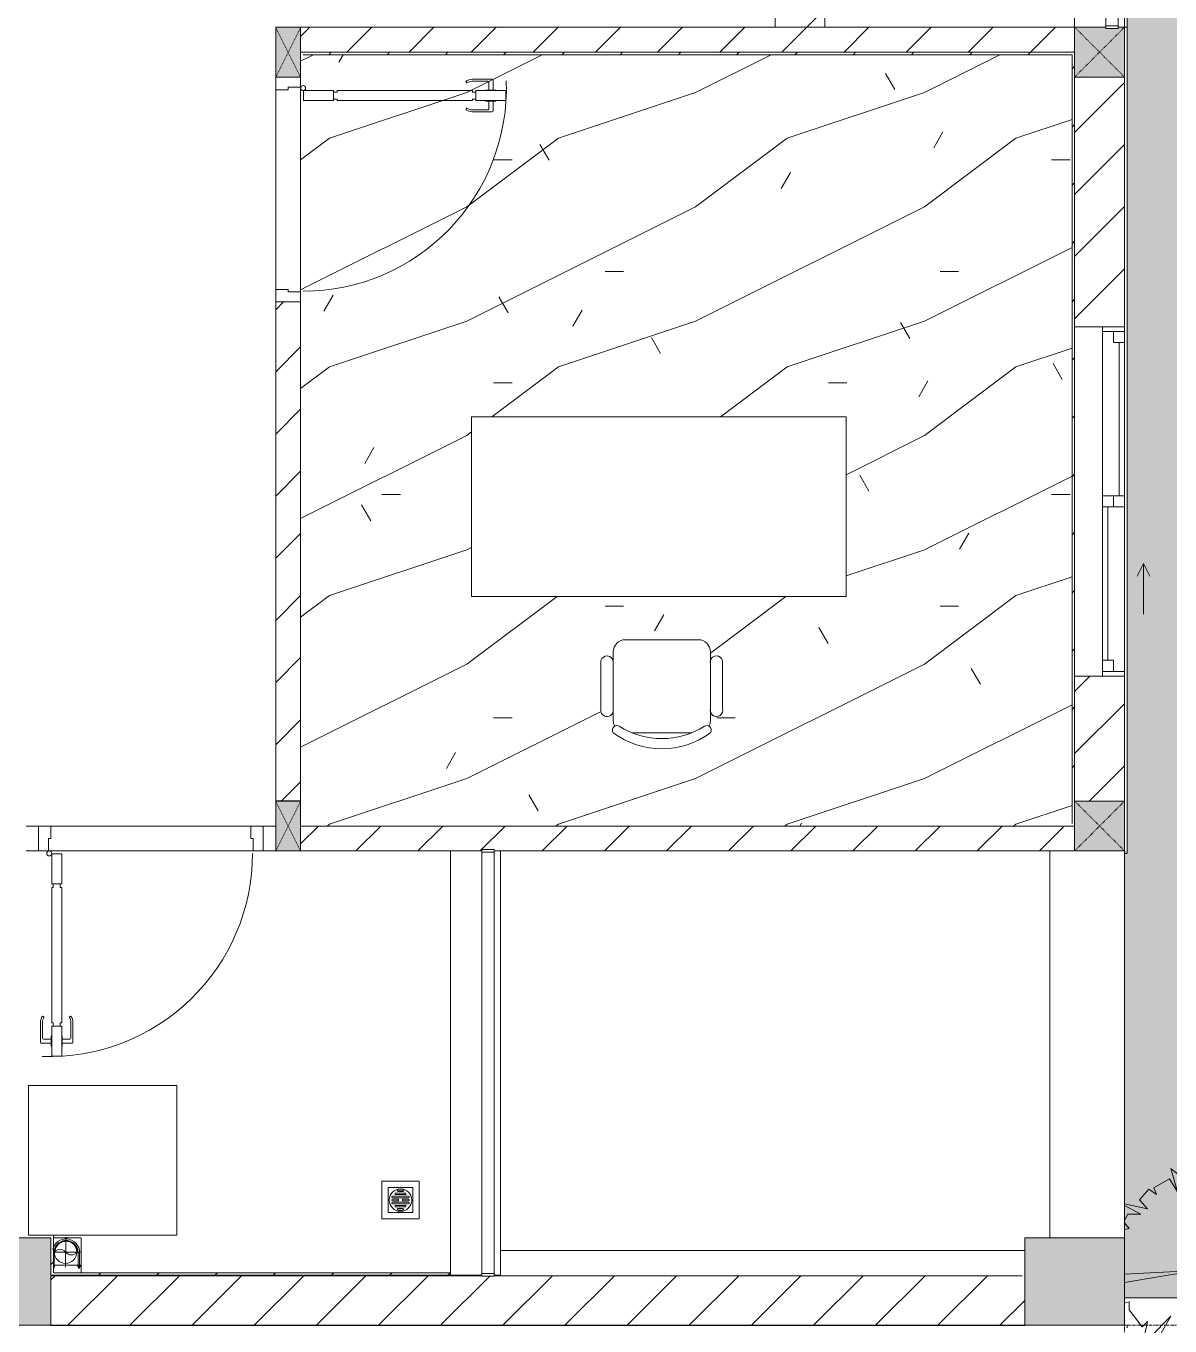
# Model space of a CAD drawing. Header units: millimetres. Extents: x 5357 to 259384, y -16348 to 109893.
# Drawn here: x 122853 to 127435, y 17234 to 22442 of the extents above; entities that cross this region are included whole.
import ezdxf

# ---------------------------------------------------------------- set-up
doc = ezdxf.new("R2010")
doc.units = ezdxf.units.MM
for name, pattern in [('Dash', [6, 3, -3]), ('Grid Line', [22.225, 12.7, -3.175, 3.175, -3.175]), ('IMPORT-CENTER _3_', [10.16, 6.35, -1.27, 1.27, -1.27])]:
    doc.linetypes.add(name, pattern=pattern)
for name, color, linetype, lineweight in [('0-1', 7, 'Continuous', 5), ('A-DETL-GENF-1', 53, 'Continuous', 9), ('A-DOOR-1', 254, 'Continuous', 9), ('A-DOOR-2', 53, 'Continuous', 9), ('A-FLOR', 192, 'Continuous', 9), ('A-FLOR-1', 53, 'Continuous', 9), ('A-FLOR-HRAL', 11, 'Continuous', 9), ('A-FLOR-HRAL-1', 254, 'Continuous', 9), ('A-FLOR-HRAL-2', 53, 'Continuous', 9), ('A-FLOR-PATT', 8, 'Continuous', 9), ('A-FLOR-PATT-1', 10, 'Continuous', 9), ('A-GLAZ', 151, 'Continuous', 9), ('A-WALL', 113, 'Continuous', 9), ('A-WALL-1', 9, 'Continuous', 18), ('A-WALL-2', 53, 'Continuous', 9), ('A-WALL-3', 113, 'Continuous', 18), ('A-WALL-PATT', 111, 'Continuous', 9), ('A-WALL-PATT-1', 10, 'Continuous', 9), ('A-WALL-PATT-2', 53, 'Continuous', 9), ('G-IMPT', 8, 'Continuous', 9), ('G-IMPT-1', 254, 'Continuous', 9), ('G-IMPT-2', 8, 'IMPORT-CENTER _3_', 9), ('I-FURN', 30, 'Continuous', 9), ('I-FURN-1', 254, 'Continuous', 9), ('I-WALL-1', 9, 'Continuous', 18), ('L-PLNT-1', 7, 'Continuous', 9), ('M-EQPM', 50, 'Continuous', 9), ('S-BEAM-1', 53, 'Continuous', 9), ('S-COLS', 52, 'Continuous', 9), ('S-COLS-1', 253, 'Continuous', 5), ('S-COLS-2', 9, 'Continuous', 18), ('S-COLS-3', 53, 'Continuous', 9), ('S-COLS-4', 254, 'Continuous', 9), ('S-COLS-5', 52, 'Continuous', 18), ('S-COLS-6', 52, 'Dash', 9), ('S-COLS-HDLN', 52, 'Dash', 9), ('S-COLS-HDLN-1', 53, 'Dash', 9), ('S-GRID-1', 1, 'Grid Line', 9)]:
    doc.layers.add(name, color=color, linetype=linetype, lineweight=lineweight)
pattern_1 = [(45, (0, 0), (-124.4508, 124.4508), [])]
pattern_2 = [(45, (0, 0), (-116.67262, 116.67262), [])]

# ---------------------------------------------------------------- blocks, each defined once
blk = doc.blocks.new('NCV_TKTC_KET CAU_rvt-1-TKCS_MB CẢNH QUAN CÂY XANH')
at = {"layer": 'S-COLS-1'}
for points in [[(122769.2, 17236.9), (122952.6, 17236.9), (122952.6, 17586.9), (122252.6, 17586.9), (122252.6, 17236.9)], [(127252.6, 17236.9), (127252.6, 17586.9), (126852.6, 17586.9), (126852.6, 17236.9)]]:
    blk.add_hatch(color=256, dxfattribs=at).paths.add_polyline_path(points)
at = {"layer": 'A-FLOR-1'}
blk.add_line((127252.6, 17586.9), (127252.6, 19136.9), dxfattribs=at)
at = {"layer": 'S-BEAM-1'}
for p, q in [((126952.6, 19136.9), (126952.6, 17586.9)), ((127252.6, 17586.9), (127252.6, 19136.9)), ((126852.6, 17536.9), (124752.6, 17536.9))]:
    blk.add_line(p, q, dxfattribs=at)
at = {"layer": 'S-COLS-2'}
for p, q in [((122952.6, 17586.9), (122252.6, 17586.9)), ((122952.6, 17236.9), (122952.6, 17586.9)), ((127252.6, 17586.9), (126852.6, 17586.9)), ((126852.6, 17586.9), (126852.6, 17236.9)), ((127252.6, 17236.9), (127252.6, 17586.9)), ((122252.6, 17236.9), (122952.6, 17236.9)), ((126852.6, 17236.9), (127252.6, 17236.9))]:
    blk.add_line(p, q, dxfattribs=at)
blk = doc.blocks.new('DOOR_CW_01 CANH MO-PANEL KINH - DIW_01-900x2200-CỬA GỖ VÂN LAMINATE-553393-TKCS_MB CẢNH QUAN CÂY XANH')
at = {"layer": 'A-DETL-GENF-1'}
for p, q in [((-397, 872), (-357, 872)), ((-397, 752), (-397, 872)), ((-357, 872), (-357, 752)), ((-442, 737), (-442, 816.5)), ((-399, 820.5), (-438, 820.5)), ((-434, 799.5), (-434, 737)), ((-399, 803.5), (-430, 803.5)), ((-399, 831.8), (-397, 831.8)), ((-399, 792.2), (-399, 831.8)), ((-397, 792.2), (-399, 792.2)), ((-397, 792.2), (-397, 831.8)), ((-357, 792.2), (-357, 831.8)), ((-355, 831.8), (-357, 831.8)), ((-357, 792.2), (-355, 792.2)), ((-355, 792.2), (-355, 831.8)), ((-355, 820.5), (-316, 820.5)), ((-355, 803.5), (-324, 803.5)), ((-320, 799.5), (-320, 737)), ((-312, 737), (-312, 816.5)), ((-357, 752), (-397, 752)), ((-397, 738), (-391, 738)), ((-397, 738), (-397, 196)), ((-363, 752), (-391, 752)), ((-391, 752), (-391, 738)), ((-363, 738), (-363, 752)), ((-357, 738), (-363, 738)), ((-357, 196), (-357, 738)), ((-433.9, 711.2), (-427.3, 715.8)), ((-320.1, 711.2), (-326.7, 715.8)), ((-397, 196), (-391, 196)), ((-357, 182), (-397, 182)), ((-397, 182), (-397, 62)), ((-391, 196), (-391, 182)), ((-391, 182), (-363, 182)), ((-357, 196), (-363, 196)), ((-363, 182), (-363, 196)), ((-357, 62), (-357, 182)), ((-397, 62), (-357, 62))]:
    blk.add_line(p, q, dxfattribs=at)
blk.add_circle((-407, 60), 10, dxfattribs=at)
for centre, radius, start, end in [((-407, 60), 814, 360, 92), ((-438, 816.5), 4, 90, 180), ((-430, 799.5), 4, 90, 180), ((-324, 799.5), 4, 360, 90), ((-316, 816.5), 4, 0, 90), ((-397, 737), 45, 180, 215), ((-397, 737), 37, 180, 215), ((-357, 737), 37, 325, 0), ((-357, 737), 45, 325, 0)]:
    blk.add_arc(centre, radius, start, end, dxfattribs=at)
at = {"layer": 'A-DOOR-2'}
for p, q in [((-410, 50), (-450, 50)), ((-450, 50), (-450, -50)), ((-410, 0), (-410, 50)), ((-400, 0), (-410, 0)), ((-407, 50), (-382, 50)), ((-400, -50), (-400, 0)), ((410, 0), (400, 0)), ((400, 0), (400, -50)), ((450, 50), (410, 50)), ((410, 50), (410, 0)), ((450, -50), (450, 50)), ((-450, -50), (-400, -50)), ((400, -50), (450, -50))]:
    blk.add_line(p, q, dxfattribs=at)
blk = doc.blocks.new('BAN LV A - BAN LV A_dwg_ban hoc2-348006-TKCS_MB CẢNH QUAN CÂY XANH')
at = {"layer": 'I-FURN'}
for p, q in [((145.8, 437.4), (-145.8, 437.4)), ((-194.4, 388.8), (-194.4, 113.4)), ((194.4, 113.4), (194.4, 388.8)), ((-243, 354.4), (-243, 162)), ((194.4, 351.4), (194.4, 150.8)), ((243.7, 162), (243.7, 354.4)), ((-120.5, 64.8), (120.5, 64.8))]:
    blk.add_line(p, q, dxfattribs=at)
at = {"layer": 'I-FURN', "flags": 128}
blk.add_lwpolyline([(-737.8, 610.5), (-737.8, 1330.5), (-154.9, 1330.5), (762.2, 1330.5), (762.2, 610.5)], close=True, dxfattribs=at)
at = {"layer": 'I-FURN'}
for centre, radius, start, end in [((-145.8, 388.8), 48.6, 90, 180), ((145.8, 388.8), 48.6, 360, 90), ((-218.7, 347.3), 25.3, 343.7398, 163.7398), ((219.4, 347.3), 25.3, 16.2602, 170.7054), ((-218.7, 154.9), 25.3, 163.7398, 16.2602), ((219.4, 154.9), 25.3, 189.2946, 16.2602), ((-145.8, 113.4), 48.6, 180, 207.5844), ((145.8, 113.4), 48.6, 332.4156, 0), ((-180.2, 75.4), 17.8, 57.9726, 216.6901), ((0, 324), 324, 233.1301, 306.8699), ((0, 359.3), 318.2, 237.5758, 302.4242), ((180.2, 75.4), 17.8, 323.3099, 122.0274)]:
    blk.add_arc(centre, radius, start, end, dxfattribs=at)
blk = doc.blocks.new('BAN LV A - BAN LV A_dwg-348005-TKCS_MB CẢNH QUAN CÂY XANH')
at = {"extrusion": (0, 0, -1), "zscale": -1, "rotation": 180}
blk.add_blockref('BAN LV A - BAN LV A_dwg_ban hoc2-348006-TKCS_MB CẢNH QUAN CÂY XANH', (-729, 1383.7), dxfattribs=at)
blk = doc.blocks.new('BAN LV A - BAN LV A-348231-TKCS_MB CẢNH QUAN CÂY XANH')
at = {"layer": 'I-FURN-1'}
for p, q in [((534.6, 1270.3), (534.6, 1235.9)), ((923.4, 1232.9), (923.4, 1270.3)), ((486, 1221.7), (486, 1029.3)), ((972.7, 1029.3), (972.7, 1221.7)), ((534.6, 1029.3), (534.6, 994.9)), ((923.4, 994.9), (923.4, 1032.3)), ((583.2, 946.3), (874.8, 946.3)), ((1491.2, 773.2), (-8.8, 773.2)), ((-8.8, 773.2), (-8.8, 53.2)), ((1491.2, 53.2), (1491.2, 773.2)), ((-8.8, 53.2), (1491.2, 53.2))]:
    blk.add_line(p, q, dxfattribs=at)
for centre, radius, start, end in [((729, 1059.7), 324, 53.1301, 126.8699), ((548.9, 1308.3), 17.8, 143.3099, 240.596), ((909.2, 1308.3), 17.8, 299.404, 36.6901), ((510.3, 1228.8), 25.3, 16.2602, 196.2602), ((583.2, 1270.3), 48.6, 152.4156, 180), ((874.8, 1270.3), 48.6, 360, 27.5844), ((948.4, 1228.8), 25.3, 343.7398, 170.7054), ((510.3, 1036.4), 25.3, 196.2602, 343.7398), ((583.2, 994.9), 48.6, 180, 270), ((874.8, 994.9), 48.6, 270, 360), ((948.4, 1036.4), 25.3, 189.2946, 343.7398)]:
    blk.add_arc(centre, radius, start, end, dxfattribs=at)
blk.add_blockref('BAN LV A - BAN LV A_dwg-348005-TKCS_MB CẢNH QUAN CÂY XANH', (0, 0))
blk = doc.blocks.new('MAY GIAT - MAY GIAT_dwg-V92-TKCS_MB CẢNH QUAN CÂY XANH')
at = {"layer": 'G-IMPT-1', "flags": 128}
for points in [[(5, 596.6), (5, 2.3), (605, 2.3)], [(605, 102.3), (605, 596.6), (5, 596.6)]]:
    blk.add_lwpolyline(points, dxfattribs=at)
blk = doc.blocks.new('MAY GIAT - MAY GIAT-V105-TKCS_MB CẢNH QUAN CÂY XANH')
at = {"layer": 'I-FURN-1'}
for p, q in [((5, 596.6), (5, 2.3)), ((605, 596.6), (5, 596.6)), ((605, 102.3), (605, 596.6)), ((5, 2.3), (605, 2.3))]:
    blk.add_line(p, q, dxfattribs=at)
blk.add_blockref('MAY GIAT - MAY GIAT_dwg-V92-TKCS_MB CẢNH QUAN CÂY XANH', (0, 0))
blk = doc.blocks.new('Railing - 50 x 10mm-457210-TKCS_MB CẢNH QUAN CÂY XANH')
at = {"layer": 'A-FLOR-HRAL-2'}
for p, q in [((25, 5), (-25, 5)), ((-25, 5), (-25, -5)), ((25, -5), (25, 5)), ((-25, -5), (25, -5))]:
    blk.add_line(p, q, dxfattribs=at)
blk = doc.blocks.new('Railing - Railing-852320-TKCS_MB CẢNH QUAN CÂY XANH')
at = {"layer": 'A-FLOR-HRAL-2'}
for p, q in [((101769.1, 9871.7), (101769.1, 8182.9)), ((101819.1, 8182.9), (101819.1, 9871.7))]:
    blk.add_line(p, q, dxfattribs=at)
at = {"rotation": 180}
for p in [(101794.1, 9876.7), (101794.1, 8177.9)]:
    blk.add_blockref('Railing - 50 x 10mm-457210-TKCS_MB CẢNH QUAN CÂY XANH', p, dxfattribs=at)
blk = doc.blocks.new('G1_SOF - BO TRU - 100x200-V58-TKCS_MB CẢNH QUAN CÂY XANH')
at = {"layer": 'S-COLS-3'}
blk.add_hatch(color=256, dxfattribs=at).paths.add_polyline_path([(50, -100), (50, 100), (-50, 100), (-50, -100)])
at = {"layer": 'S-COLS-2'}
for p, q in [((50, 100), (-50, 100)), ((-50, 100), (-50, -100)), ((50, -100), (50, 100)), ((-50, -100), (50, -100))]:
    blk.add_line(p, q, dxfattribs=at)
at = {"layer": 'S-COLS-HDLN-1'}
for p, q in [((50, 100), (-50, -100)), ((-50, 100), (50, -100))]:
    blk.add_line(p, q, dxfattribs=at)
blk = doc.blocks.new('DOOR_CW_01 CANH MO-PANEL KINH - DIG_01-900x2200-CỬA NHÔM KÍNH-400860-TKCS_MB CẢNH QUAN CÂY XANH')
at = {"layer": 'A-DETL-GENF-1'}
for p, q in [((-397, -182), (-397, -62)), ((-397, -62), (-357, -62)), ((-357, -62), (-357, -182)), ((-357, -182), (-397, -182)), ((-397, -196), (-391, -196)), ((-397, -738), (-397, -196)), ((-391, -196), (-391, -182)), ((-391, -182), (-363, -182)), ((-363, -182), (-363, -196)), ((-357, -196), (-363, -196)), ((-357, -196), (-357, -738)), ((-433.9, -711.2), (-427.3, -715.8)), ((-320.1, -711.2), (-326.7, -715.8)), ((-442, -737), (-442, -816.5)), ((-434, -799.5), (-434, -737)), ((-397, -738), (-391, -738)), ((-357, -752), (-397, -752)), ((-397, -752), (-397, -872)), ((-391, -752), (-391, -738)), ((-363, -752), (-391, -752)), ((-357, -738), (-363, -738)), ((-363, -738), (-363, -752)), ((-357, -872), (-357, -752)), ((-320, -799.5), (-320, -737)), ((-312, -737), (-312, -816.5)), ((-399, -820.5), (-438, -820.5)), ((-399, -803.5), (-430, -803.5)), ((-399, -792.2), (-399, -831.8)), ((-397, -792.2), (-399, -792.2)), ((-399, -831.8), (-397, -831.8)), ((-397, -792.2), (-397, -831.8)), ((-357, -792.2), (-357, -831.8)), ((-357, -792.2), (-355, -792.2)), ((-355, -831.8), (-357, -831.8)), ((-355, -792.2), (-355, -831.8)), ((-355, -803.5), (-324, -803.5)), ((-355, -820.5), (-316, -820.5)), ((-397, -872), (-357, -872))]:
    blk.add_line(p, q, dxfattribs=at)
blk.add_circle((-407, -60), 10, dxfattribs=at)
for centre, radius, start, end in [((-407, -60), 814, 268, 0), ((-397, -737), 45, 145, 180), ((-397, -737), 37, 145, 180), ((-357, -737), 37, 0, 35), ((-357, -737), 45, 360, 35), ((-438, -816.5), 4, 180, 270), ((-430, -799.5), 4, 180, 270), ((-324, -799.5), 4, 270, 0), ((-316, -816.5), 4, 270, 0)]:
    blk.add_arc(centre, radius, start, end, dxfattribs=at)
at = {"layer": 'A-DOOR-2'}
for p, q in [((-450, -50), (-450, 50)), ((-450, 50), (-400, 50)), ((-400, 50), (-400, 0)), ((400, 0), (400, 50)), ((400, 50), (450, 50)), ((450, 50), (450, -50)), ((-410, -50), (-450, -50)), ((-410, 0), (-410, -50)), ((-400, 0), (-410, 0)), ((-407, -50), (-382, -50)), ((410, 0), (400, 0)), ((410, -50), (410, 0)), ((450, -50), (410, -50))]:
    blk.add_line(p, q, dxfattribs=at)
blk = doc.blocks.new('NCV_TKTC_TANG 1_rvt-1-TKCS_MB CẢNH QUAN CÂY XANH')
at = {"layer": 'A-FLOR-PATT-1'}
h = blk.add_hatch(dxfattribs=at)
h.set_pattern_fill('FP_8', color=256, style=0, pattern_type=2)
h.set_pattern_definition([(0, (0, 0), (1788.16, 447.04), [73.762, -1267.358, 73.762, -1267.358, -7152.64]), (0, (0, 0), (1788.16, 447.04), [-2682.24, 73.762, -2608.478, 73.762, -1267.358, -3129.28]), (0, (0, 0), (1788.16, 447.04), [-6705.6, 73.762, -820.318, 73.762, -2161.438]), (120, (670.56, 223.5), (-1281.228, 1325.072), [73.762, -1267.358, 73.762, -8419.998]), (120, (670.56, 223.5), (-1281.228, 1325.072), [-1414.882, -1267.358, 73.762, -2608.478, -4470.4]), (120, (670.56, 223.5), (-1281.228, 1325.072), [-5364.48, 73.762, -1267.358, 73.762, -3055.518]), (120, (670.56, 223.5), (-1281.228, 1325.072), [-6779.362, -820.318, 73.762, -2161.438]), (240, (894.1, 1117.6), (-506.932, -1772.112), [73.762, -1267.358, 73.762, -8419.998]), (240, (894.1, 1117.6), (-506.932, -1772.112), [-1414.882, -1267.358, 73.762, -2608.478, -4470.4]), (240, (894.1, 1117.6), (-506.932, -1772.112), [-5364.48, 73.762, -1267.358, 73.762, -3055.518]), (240, (894.1, 1117.6), (-506.932, -1772.112), [-6779.362, -820.318, 73.762, -2161.438])])
h.paths.add_polyline_path([(125204.8, 19236.9), (127052.6, 19236.9), (127052.6, 19246.9), (127042.6, 19246.9), (127042.6, 22326.9), (123952.6, 22326.9), (123952.6, 19236.9), (125190, 19236.9)])
h.paths.add_polyline_path([(125369.4, 19547.4), (125311, 19558.2), (125255.4, 19579.6), (125204.8, 19610.8), (125204.1, 19631), (125210.3, 19636.9), (125205.7, 19651.6), (125204.8, 19659.4), (125204.8, 19696.8), (125195.2, 19680.8), (125183.7, 19675.9), (125170.1, 19677.6), (125160, 19685.3), (125157.2, 19689.5), (125155.5, 19708), (125157.2, 19903.3), (125166.5, 19914.8), (125178.2, 19918.5), (125190.3, 19916.3), (125199.9, 19908.6), (125204.8, 19903.3), (125206.4, 19947.4), (125211.3, 19959.1), (125224.6, 19973.4), (125229.1, 19976.9), (125240.8, 19981.7), (125253.4, 19983.4), (125557.6, 19981.7), (125575.4, 19972.2), (125579.3, 19969.2), (125587.1, 19959.1), (125591.9, 19947.4), (125593.6, 19934.8), (125593.6, 19900.4), (125600.2, 19911.4), (125611.4, 19917.8), (125624.3, 19917.8), (125635.5, 19911.4), (125642.2, 19897.4), (125640.1, 19688.7), (125629.7, 19678.7), (125618.4, 19675.6), (125605.7, 19678.7), (125596.2, 19687.8), (125593.6, 19687.8), (125592.2, 19647.8), (125588.1, 19636.9), (125594.3, 19631), (125596.1, 19627.2), (125591.5, 19609.5), (125542.9, 19579.6), (125487.4, 19558.2), (125428.9, 19547.4)])
h.paths.add_polyline_path([(125184.4, 20156.5), (124637, 20156.5), (124637, 20876.5), (126137, 20876.5), (126137, 20156.5), (125190, 20156.5)])
h = blk.add_hatch(dxfattribs=at)
h.set_pattern_fill('FP_4', color=256, style=0, pattern_type=2)
h.set_pattern_definition([(216.87, (366.52, 916.3), (2748.89673, 1832.6049), [458.15, -4123.35]), (206.565, (916.3, 641.4), (-916.3012, -916.2996), [1024.455, -1024.455]), (198.435, (916.3, 183.26), (-1832.59854, -916.30195), [579.52, -2318.076])])
h.paths.add_polyline_path([(125204.8, 19236.9), (127052.6, 19236.9), (127052.6, 19246.9), (127042.6, 19246.9), (127042.6, 22326.9), (123952.6, 22326.9), (123952.6, 19236.9), (125190, 19236.9)])
h.paths.add_polyline_path([(125369.4, 19547.4), (125311, 19558.2), (125255.4, 19579.6), (125204.8, 19610.8), (125204.1, 19631), (125210.3, 19636.9), (125205.7, 19651.6), (125204.8, 19659.4), (125204.8, 19696.8), (125195.2, 19680.8), (125183.7, 19675.9), (125170.1, 19677.6), (125160, 19685.3), (125157.2, 19689.5), (125155.5, 19708), (125157.2, 19903.3), (125166.5, 19914.8), (125178.2, 19918.5), (125190.3, 19916.3), (125199.9, 19908.6), (125204.8, 19903.3), (125206.4, 19947.4), (125211.3, 19959.1), (125224.6, 19973.4), (125229.1, 19976.9), (125240.8, 19981.7), (125253.4, 19983.4), (125557.6, 19981.7), (125575.4, 19972.2), (125579.3, 19969.2), (125587.1, 19959.1), (125591.9, 19947.4), (125593.6, 19934.8), (125593.6, 19900.4), (125600.2, 19911.4), (125611.4, 19917.8), (125624.3, 19917.8), (125635.5, 19911.4), (125642.2, 19897.4), (125640.1, 19688.7), (125629.7, 19678.7), (125618.4, 19675.6), (125605.7, 19678.7), (125596.2, 19687.8), (125593.6, 19687.8), (125592.2, 19647.8), (125588.1, 19636.9), (125594.3, 19631), (125596.1, 19627.2), (125591.5, 19609.5), (125542.9, 19579.6), (125487.4, 19558.2), (125428.9, 19547.4)])
h.paths.add_polyline_path([(125184.4, 20156.5), (124637, 20156.5), (124637, 20876.5), (126137, 20876.5), (126137, 20156.5), (125190, 20156.5)])
at = {"layer": 'A-WALL-PATT-1'}
h = blk.add_hatch(dxfattribs=at)
h.set_pattern_fill('FP_2', color=256, style=0, pattern_type=2)
h.set_pattern_definition(pattern_1)
h.paths.add_polyline_path([(127052.6, 22336.9), (127052.6, 22436.9), (123952.6, 22436.9), (123952.6, 22336.9), (126400.5, 22336.9)])
h = blk.add_hatch(dxfattribs=at)
h.set_pattern_fill('FP_2', color=256, style=0, pattern_type=2)
h.set_pattern_definition(pattern_1)
h.paths.add_polyline_path([(123952.6, 19337.4), (123952.6, 21336.5), (123852.6, 21336.5), (123852.6, 19337.4)])
h.paths.add_polyline_path([(123952.6, 22236.5), (123952.6, 22236.9), (123902.6, 22236.5)])
h = blk.add_hatch(dxfattribs=at)
h.set_pattern_fill('FP_2', color=256, style=0, pattern_type=2)
h.set_pattern_definition(pattern_1)
h.paths.add_polyline_path([(123952.6, 19136.9), (124677.6, 19136.9), (124677.6, 19142.4), (124727.6, 19142.4), (124727.6, 19136.9), (127052.6, 19136.9), (127052.6, 19236.9), (123952.6, 19236.9), (123952.6, 19158.4)])
at = {"layer": 'A-WALL-PATT-2'}
h = blk.add_hatch(dxfattribs=at)
h.set_pattern_fill('FP_10', color=256, style=0, pattern_type=2)
h.set_pattern_definition(pattern_2)
h.paths.add_polyline_path([(126400.5, 22326.9), (127042.6, 22326.9), (127042.6, 22336.9), (123952.6, 22336.9), (123952.6, 22326.9), (123979.6, 22326.9)])
h = blk.add_hatch(dxfattribs=at)
h.set_pattern_fill('FP_10', color=256, style=0, pattern_type=2)
h.set_pattern_definition(pattern_2)
h.paths.add_polyline_path([(127042.6, 19246.9), (127052.6, 19246.9), (127052.6, 22336.9), (127042.6, 22336.9), (127042.6, 19837.4)])
h = blk.add_hatch(dxfattribs=at)
h.set_pattern_fill('FP_10', color=256, style=0, pattern_type=2)
h.set_pattern_definition(pattern_2)
h.paths.add_polyline_path([(122952.6, 17446.9), (122962.6, 17446.9), (122962.6, 17587.4), (122952.6, 17587.4)])
h = blk.add_hatch(dxfattribs=at)
h.set_pattern_fill('FP_10', color=256, style=0, pattern_type=2)
h.set_pattern_definition(pattern_2)
h.paths.add_polyline_path([(123374.4, 17436.9), (124552.6, 17436.9), (124552.6, 17446.9), (122952.6, 17446.9), (122952.6, 17436.9)])
at = {"layer": 'A-FLOR-1'}
for p, q in [((123952.6, 22196.5), (123952.6, 21376.5)), ((123852.6, 21386.5), (123852.6, 22186.5)), ((122952.6, 19236.9), (123752.6, 19236.9)), ((123752.6, 19236.9), (122952.6, 19236.9)), ((122942.6, 19136.9), (123762.6, 19136.9)), ((122852.6, 17587.4), (122862.6, 17587.4))]:
    blk.add_line(p, q, dxfattribs=at)
at = {"layer": 'A-WALL-1'}
for p, q in [((127052.6, 22436.9), (123952.6, 22436.9)), ((127052.6, 22336.9), (127052.6, 22436.9)), ((123952.6, 22336.9), (127052.6, 22336.9)), ((123852.6, 19337.4), (123952.6, 19337.4)), ((122862.6, 19236.9), (122852.6, 19236.9)), ((123852.6, 19236.9), (123842.6, 19236.9)), ((127052.6, 19236.9), (123952.6, 19236.9)), ((127052.6, 19136.9), (127052.6, 19236.9)), ((123952.6, 19136.9), (124677.6, 19136.9)), ((124727.6, 19136.9), (127052.6, 19136.9))]:
    blk.add_line(p, q, dxfattribs=at)
at = {"layer": 'A-WALL-2'}
for p, q in [((123952.6, 22196.5), (123952.6, 21376.5)), ((123852.6, 21386.5), (123852.6, 22186.5)), ((123852.6, 21336.5), (123852.6, 19337.4)), ((123952.6, 19337.4), (123952.6, 21336.5)), ((122902.6, 19236.9), (122862.6, 19236.9)), ((123842.6, 19236.9), (123802.6, 19236.9)), ((122852.6, 19136.9), (122902.6, 19136.9)), ((123802.6, 19136.9), (123852.6, 19136.9)), ((124552.6, 17446.9), (124552.6, 19136.9)), ((124752.6, 19136.9), (124752.6, 17436.9)), ((124677.6, 17436.9), (124552.6, 17436.9)), ((124752.6, 17436.9), (124727.6, 17436.9))]:
    blk.add_line(p, q, dxfattribs=at)
at = {"layer": 'I-WALL-1'}
for p, q in [((127042.6, 22336.9), (123952.6, 22336.9)), ((123962.6, 22326.9), (127042.6, 22326.9)), ((127052.6, 22336.9), (127042.6, 22336.9)), ((127042.6, 22326.9), (127042.6, 19246.9)), ((127052.6, 21237.4), (127052.6, 22336.9)), ((127052.6, 19246.9), (127052.6, 19837.4)), ((122962.6, 17597.4), (122862.6, 17597.4)), ((122862.6, 17587.4), (122952.6, 17587.4)), ((122952.6, 17587.4), (122952.6, 17446.9)), ((122962.6, 17587.4), (122962.6, 17597.4)), ((122962.6, 17446.9), (122962.6, 17587.4)), ((122952.6, 17446.9), (122952.6, 17436.9)), ((122952.6, 17436.9), (124552.6, 17436.9)), ((124552.6, 17446.9), (122962.6, 17446.9)), ((124552.6, 17436.9), (124552.6, 17446.9))]:
    blk.add_line(p, q, dxfattribs=at)
at = {"layer": 'A-DOOR-1', "rotation": 269.9999999999996}
blk.add_blockref('DOOR_CW_01 CANH MO-PANEL KINH - DIW_01-900x2200-CỬA GỖ VÂN LAMINATE-553393-TKCS_MB CẢNH QUAN CÂY XANH', (123902.6, 21786.5), dxfattribs=at)
at = {"layer": 'A-DOOR-1'}
blk.add_blockref('DOOR_CW_01 CANH MO-PANEL KINH - DIG_01-900x2200-CỬA NHÔM KÍNH-400860-TKCS_MB CẢNH QUAN CÂY XANH', (123352.6, 19186.9), dxfattribs=at)
at = {"layer": 'A-FLOR-HRAL-1'}
blk.add_blockref('Railing - Railing-852320-TKCS_MB CẢNH QUAN CÂY XANH', (22908.5, 9260.7), dxfattribs=at)
at = {"layer": 'I-FURN-1'}
for name, p, rotation in [('BAN LV A - BAN LV A-348231-TKCS_MB CẢNH QUAN CÂY XANH', (126128.2, 20929.7), 180), ('MAY GIAT - MAY GIAT-V105-TKCS_MB CẢNH QUAN CÂY XANH', (122860.3, 18202.4), 269.9999999999991)]:
    blk.add_blockref(name, p, dxfattribs=dict(at, rotation=rotation))
at = {"layer": 'S-COLS-4', "rotation": 180}
for p in [(123902.6, 22336.9), (123902.6, 19236.9)]:
    blk.add_blockref('G1_SOF - BO TRU - 100x200-V58-TKCS_MB CẢNH QUAN CÂY XANH', p, dxfattribs=at)
blk = doc.blocks.new('1_FAMILY RVT - W01-WxH 1400x1400xmm-389822-TKCS_MB CẢNH QUAN CÂY XANH')
at = {"layer": 'A-GLAZ'}
for p, q in [((248.4, 172.39), (299.2, 197.79)), ((248.4, 172.39), (299.2, 146.99)), ((248.4, 172.39), (451.6, 172.39)), ((-700, 96.19), (-700, -103.81)), ((700, 96.19), (-700, 96.19)), ((-700, 96.19), (-636.5, 96.19)), ((-680.95, 96.19), (-680.95, 7.29)), ((-636.5, 96.19), (-22.225, 96.19)), ((-636.5, 96.19), (-636.5, 51.74)), ((-636.5, 73.965), (-22.225, 73.965)), ((-22.225, 7.29), (-22.225, 96.19)), ((-22.225, 96.19), (22.225, 96.19)), ((22.225, 96.19), (680.95, 96.19)), ((22.225, 96.19), (22.225, 7.29)), ((680.95, 96.19), (700, 96.19)), ((680.95, 96.19), (680.95, 7.29)), ((700, -103.81), (700, 96.19)), ((-700, 7.29), (-680.95, 7.29)), ((-636.5, 51.74), (-680.95, 51.74)), ((-680.95, 7.29), (-22.225, 7.29)), ((22.225, 51.74), (-22.225, 51.74)), ((-22.225, 7.29), (22.225, 7.29)), ((22.225, 29.515), (636.5, 29.515)), ((22.225, 7.29), (636.5, 7.29)), ((636.5, 51.74), (636.5, 7.29)), ((680.95, 51.74), (636.5, 51.74)), ((636.5, 7.29), (700, 7.29)), ((-700, -103.81), (700, -103.81))]:
    blk.add_line(p, q, dxfattribs=at)
blk = doc.blocks.new('TKTC_XREF_251221_MB TANG 1 - TKTC_XREF_260130_MB TANG 1_dwg_CUM U_DN100-V276-TKCS_MB CẢNH QUAN CÂY XANH')
at = {"layer": 'G-IMPT'}
blk.add_hatch(color=256, dxfattribs=at).paths.add_polyline_path([(0, -61), (15.8, -58.9), (30.5, -52.8), (43.1, -43.1), (52.8, -30.5), (58.9, -15.8), (61, 0), (58.9, 15.8), (52.8, 30.5), (43.1, 43.1), (30.5, 52.8), (15.8, 58.9), (0, 61), (0, 57), (14.8, 55.1), (28.5, 49.4), (40.3, 40.3), (49.4, 28.5), (55.1, 14.8), (57, 0), (55.1, -14.8), (49.4, -28.5), (40.3, -40.3), (28.5, -49.4), (14.8, -55.1), (0, -57)])
for p, q in [((-78.1, 62.4), (-72.7, 62.4)), ((-66.9, 62.1), (-71.7, 62.1)), ((-79.1, -63.4), (-79.1, -66.6)), ((-76.6, -63.4), (-76.6, -66.6)), ((-74.6, -63.4), (-74.6, -66.6)), ((-72.7, -60.7), (-72.7, -69.3)), ((-66.9, -62.1), (-71.7, -62.1)), ((-66.9, -67.9), (-71.7, -67.9)), ((-65, -69), (0, -69))]:
    blk.add_line(p, q, dxfattribs=at)
at = {"layer": 'G-IMPT', "flags": 128}
for points in [[(-71.7, 59.2), (-66.9, 59.2), (-66.9, 63.8)], [(-65, 63.8), (-65, 57.3), (-66.9, 57.3), (-66.9, 59.2)], [(-65, 61), (0, 61), (0, 57)], [(-72.7, -62.4), (-78.1, -62.4), (-78.1, -67.6), (-72.7, -67.6)], [(-71.7, -70.8), (-66.9, -70.8), (-66.9, -59.2), (-71.7, -59.2)], [(-66.9, -59.2), (-66.9, -57.3), (-65, -57.3), (-65, -72.7), (-66.9, -72.7), (-66.9, -70.8)], [(-65, -61), (0, -61), (0, -57)]]:
    blk.add_lwpolyline(points, dxfattribs=at)
at = {"layer": 'G-IMPT'}
for centre, radius, start, end in [((0, 0), 69, 270, 78.48808), ((-78.1, 63.4), 0.96, 180, 270), ((-71.1, 60.7), 1.56, 112.61986, 247.38014), ((0, 0), 61, 270, 90), ((0, 0), 57, 270, 90), ((-78.1, -63.4), 0.96, 90, 180), ((-71.1, -60.7), 1.56, 112.61986, 247.38014), ((-67.9, -65), 4.8, 143.1301, 216.8699), ((-78.1, -66.6), 0.96, 180, 270), ((-71.1, -69.3), 1.56, 112.61986, 247.38014)]:
    blk.add_arc(centre, radius, start, end, dxfattribs=at)
blk = doc.blocks.new('TKTC_XREF_251221_MB TANG 1 - TKTC_XREF_260130_MB TANG 1_dwg_$cc-V277-TKCS_MB CẢNH QUAN CÂY XANH')
at = {"layer": 'G-IMPT'}
blk.add_circle((0, 0), 0.5, dxfattribs=at)
for centre, radius, start, end in [((0, 0), 0.5, 90, 270), ((0.188, 0.25), 0.313, 126.8699, 233.1301), ((-0.188, -0.25), 0.313, 306.8699, 53.1301)]:
    blk.add_arc(centre, radius, start, end, dxfattribs=at)
at = {"layer": 'G-IMPT-2'}
for p, q in [((-0.673, 0), (0.673, 0)), ((0, -0.673), (0, 0.54))]:
    blk.add_line(p, q, dxfattribs=at)
blk = doc.blocks.new('TKTC_XREF_251221_MB TANG 1 - TKTC_XREF_260130_MB TANG 1_dwg_THU NUOC - THU NUOC-444531-TKCS_MB TẦNG 1-4202124-TKCS_MB CẢNH QUAN CÂY XANH')
at = {"layer": 'M-EQPM'}
for p, q in [((-23.3, 10.8), (40.9, 10.8)), ((40.9, 4.8), (-23.3, 4.8)), ((-11, 23.3), (28.5, 23.3)), ((28.5, 17.3), (-11, 17.3)), ((-1.1, 35.6), (18.5, 35.6)), ((18.5, 29.6), (-1.1, 29.6)), ((-23.3, -13.6), (40.9, -13.6)), ((40.9, -19.6), (-23.3, -19.6)), ((-11, -26.1), (28.5, -26.1)), ((28.5, -32.1), (-11, -32.1)), ((-1.1, -38.5), (18.5, -38.5)), ((18.5, -44.5), (-1.1, -44.5))]:
    blk.add_line(p, q, dxfattribs=at)
at = {"layer": 'M-EQPM', "flags": 128}
for points in [[(83.7, -79.4), (83.7, 70.6), (-66.3, 70.6), (-66.3, -79.4)], [(58.7, -54.4), (58.7, 45.6), (-41.3, 45.6), (-41.3, -54.4)]]:
    blk.add_lwpolyline(points, close=True, dxfattribs=at)
for points in [[(-23.3, -1.2), (0.7, -1.2), (0.7, -7.2), (-23.3, -7.2)], [(40.9, -7.2), (16.7, -7.2), (16.7, -1.2), (40.9, -1.2)]]:
    blk.add_lwpolyline(points, dxfattribs=at)
at = {"layer": 'M-EQPM'}
for centre, radius, start, end in [((8.7, -4.4), 45, 360, 180), ((8.7, -4.4), 45, 360, 180), ((-23.3, 7.8), 3, 90, 270), ((-11, 20.3), 3, 90, 270), ((-1.1, 32.6), 3, 90, 270), ((18.5, 32.6), 3, 270, 90), ((28.5, 20.3), 3, 270, 90), ((40.9, 7.8), 3, 270, 90), ((8.7, -4.4), 45, 180, 360), ((8.7, -4.4), 45, 180, 360), ((-23.3, -4.2), 3, 90, 270), ((-23.3, -16.6), 3, 90, 270), ((-11, -29.1), 3, 90, 270), ((-1.1, -41.5), 3, 90, 270), ((18.5, -41.5), 3, 270, 90), ((28.5, -29.1), 3, 270, 90), ((40.9, -4.2), 3, 270, 90), ((40.9, -16.6), 3, 270, 90)]:
    blk.add_arc(centre, radius, start, end, dxfattribs=at)
blk = doc.blocks.new('TKTC_XREF_251221_MB TANG 1 - TKTC_XREF_260130_MB TANG 1_dwg-4202109-TKCS_MB CẢNH QUAN CÂY XANH')
at = {"layer": 'G-IMPT'}
blk.add_line((-75899.1, -383759.7), (-75899.1, -382209.7), dxfattribs=at)
at = {"layer": 'G-IMPT', "flags": 128}
for points in [[(-80189.1, -383759.8), (-80078.5, -383759.8), (-80078.5, -383869.7), (-80189.1, -383869.7)], [(-80189.1, -383869.7), (-80078.3, -383869.7), (-80078.3, -383899.7)]]:
    blk.add_lwpolyline(points, dxfattribs=at)
at = {"extrusion": (0, 0, -1), "zscale": -1}
blk.add_blockref('TKTC_XREF_251221_MB TANG 1 - TKTC_XREF_260130_MB TANG 1_dwg_THU NUOC - THU NUOC-444531-TKCS_MB TẦNG 1-4202124-TKCS_MB CẢNH QUAN CÂY XANH', (78790.5, -383603.7), dxfattribs=at)
at = {"xscale": 0.7894736842105242, "yscale": 0.7894736842105242, "zscale": 0.7894736842105242, "rotation": 89.99999999844378}
blk.add_blockref('TKTC_XREF_251221_MB TANG 1 - TKTC_XREF_260130_MB TANG 1_dwg_CUM U_DN100-V276-TKCS_MB CẢNH QUAN CÂY XANH', (-80138.7, -383818.4), dxfattribs=at)
at = {"extrusion": (0, 0, -1), "xscale": 90.00000000005102, "yscale": 90.00000000005102, "zscale": -90.000000000051, "rotation": 270.374026779938}
blk.add_blockref('TKTC_XREF_251221_MB TANG 1 - TKTC_XREF_260130_MB TANG 1_dwg_$cc-V277-TKCS_MB CẢNH QUAN CÂY XANH', (80140.5, -383816.9), dxfattribs=at)
blk = doc.blocks.new('TKTC_XREF_251221_MB TANG 1 - TKTC_XREF_251221_MB TANG 1-2038492-TKCS_MB CẢNH QUAN CÂY XANH')
blk.add_blockref('TKTC_XREF_251221_MB TANG 1 - TKTC_XREF_260130_MB TANG 1_dwg-4202109-TKCS_MB CẢNH QUAN CÂY XANH', (169499.1, 384109.7))
blk = doc.blocks.new('CAY MAI VAN PHUC - CAY DUC SOC_dwg-V364-TKCS_MB CẢNH QUAN CÂY XANH')
at = {"layer": 'G-IMPT', "flags": 128}
for points in [[(32.8, 479.5), (12.9, 293.4), (6.2, 771.8), (-13.8, 346.6), (-60.3, 479.5), (-67, 419.7), (-133.5, 499.4), (-126.8, 413), (-206.6, 479.5), (-173.4, 359.9), (-213.3, 426.3), (-293.1, 379.8), (-279.8, 346.6), (-319.7, 373.2), (-366.2, 320), (-326.3, 273.5), (-442.1, 299.8)], [(-442.1, -203.9), (-419.4, -198.2), (-419.4, -238.1), (-352.9, -324.5), (-326.3, -297.9), (-339.6, -364.4), (-313, -377.6), (-206.6, -271.3), (-366.2, -550.4), (-259.8, -417.5), (-213.3, -444.1), (-166.7, -417.5), (-166.7, -457.4), (-100.2, -470.7), (-19.9, -481.4), (-0.5, -390.9), (-0.5, -590.3), (26.2, -484), (86, -477.3), (86, -444.1), (112.6, -464), (212.4, -444.1), (192.4, -404.2), (225.7, -417.5), (278.9, -384.3), (199.1, -191.6), (305.5, -371), (338.7, -337.8), (312.1, -291.3), (365.3, -324.5), (405.2, -264.7), (498.3, -311.2), (425.2, -244.8), (451.8, -204.9), (405.2, -171.7), (471.7, -191.6), (465.1, -171.7), (485, -98.6), (491.7, -25.5), (272.2, -25.5), (677.9, -18.8), (491.7, -5.6), (478.4, 54.2), (391.9, 54.2), (478.4, 74.2), (458.4, 173.8), (438.5, 240.3), (365.3, 207.1), (538.2, 340), (411.9, 266.9), (358.7, 333.3), (318.8, 306.7), (325.4, 366.5), (265.6, 406.4), (292.2, 519.4), (239, 433), (159.2, 466.2), (159.2, 519.4), (112.6, 393.1), (119.3, 479.5), (79.4, 479.5), (72.7, 426.3), (52.8, 486.1), (32.8, 479.5)], [(-442.1, 290.6), (-359.6, 246.9), (-426.1, 246.9), (-442.1, 214.8)], [(-442.1, 202.2), (-419.4, 173.8), (-442.1, 169.3)], [(-442.1, -56.9), (-80.3, -38.8), (-442.1, -100.1)]]:
    blk.add_lwpolyline(points, dxfattribs=at)
at = {"layer": 'G-IMPT'}
blk.add_circle((0, 0), 38.6, dxfattribs=at)
blk = doc.blocks.new('CAY MAI VAN PHUC - CAY BONG TRANG-V365-TKCS_MB CẢNH QUAN CÂY XANH')
at = {"xscale": 0.7894736842105263, "yscale": 0.7894736842105263, "zscale": 0.7894736842105263}
blk.add_blockref('CAY MAI VAN PHUC - CAY DUC SOC_dwg-V364-TKCS_MB CẢNH QUAN CÂY XANH', (0, 0), dxfattribs=at)
blk = doc.blocks.new('G1_SOF - BO TRU - 200x200-3051103-TKCS_MB CẢNH QUAN CÂY XANH')
at = {"layer": 'S-COLS-HDLN'}
for p, q in [((-100, -100), (100, 100)), ((100, -100), (-100, 100))]:
    blk.add_line(p, q, dxfattribs=at)
blk = doc.blocks.new('Railing - 50 x 10mm-1251311-TKCS_MB CẢNH QUAN CÂY XANH')
at = {"layer": 'A-FLOR-HRAL'}
for p, q in [((25, 5), (-25, 5)), ((-25, 5), (-25, -5)), ((25, -5), (25, 5)), ((-25, -5), (25, -5))]:
    blk.add_line(p, q, dxfattribs=at)
blk = doc.blocks.new('Railing - Railing-3225005-TKCS_MB CẢNH QUAN CÂY XANH')
at = {"layer": 'A-FLOR-HRAL'}
for p, q in [((127177.6, 25356.9), (127177.6, 22442.4)), ((127227.6, 22442.4), (127227.6, 25356.9))]:
    blk.add_line(p, q, dxfattribs=at)
at = {"extrusion": (0, 0, -1), "zscale": -1}
for p in [(-127202.6, 25361.9), (-127202.6, 22437.4)]:
    blk.add_blockref('Railing - 50 x 10mm-1251311-TKCS_MB CẢNH QUAN CÂY XANH', p, dxfattribs=at)

msp = doc.modelspace()

# ---------------------------------------------------------------- hatches: boundary and pattern name
at = {"layer": 'A-FLOR-PATT'}
h = msp.add_hatch(dxfattribs=at)
h.set_pattern_fill('FP_23', color=256, style=0, pattern_type=2)
h.set_pattern_definition([(0, (167.64, 11.2), (558.8, 558.8), [83.82, -16.764, 22.352, -16.764, -419.1]), (0, (167.64, 11.2), (558.8, 558.8), [-139.7, 83.82, -335.28]), (0, (139.7, 27.94), (558.8, 558.8), [55.88, -41.91, 83.82, -41.91, -335.28]), (0, (139.7, 27.94), (558.8, 558.8), [-223.52, 55.88, -279.4]), (0, (335.3, 251.46), (558.8, 558.8), [69.85, -27.94, 69.85, -391.16]), (0, (55.9, 363.2), (558.8, 558.8), [27.94, -55.88, 27.94, -447.04]), (90, (111.76, 363.2), (-558.8, 558.8), [50.292, -508.508]), (90, (279.4, 27.94), (-558.8, 558.8), [55.88, -502.92]), (90, (419.1, 251.46), (-558.8, 558.8), [55.88, -502.92]), (45, (352.04, 22.35), (0, 558.7996), [55.88, -734.383]), (135, (206.76, 22.35), (-558.7996, 0), [55.88, -734.383]), (63.435, (335.28, 25.15), (-0.0005, 558.8001), [55.88, -1193.635]), (75.964, (307.34, 27.94), (-0.00237, 558.80038), [55.88, -2248.111]), (75.964, (447.04, 251.46), (-0.00237, 558.80038), [44.704, -2259.287]), (75.964, (122.94, 363.22), (-0.00237, 558.80038), [39.116, -2264.875]), (104.036, (251.46, 27.94), (0.00237, 558.80038), [55.88, -2248.111]), (104.036, (391.16, 251.46), (0.00237, 558.80038), [44.704, -2259.287]), (104.036, (100.58, 363.22), (0.00237, 558.80038), [39.116, -2264.875]), (116.565, (223.52, 25.15), (0.0005, 558.8001), [55.88, -1193.634])])
h.paths.add_polyline_path([(127279.7, 17346.9), (128821.3, 17348), (128913.1, 17354.5), (129012.7, 17373), (129095.6, 17396.9), (129203.1, 17443.5), (129291.6, 17495), (129356.5, 17541.1), (129431, 17607.6), (129497.5, 17682), (129555.2, 17763.4), (129603.5, 17850.8), (129641.7, 17943), (129669.3, 18038.9), (129686.7, 18149), (129691.6, 18236.9), (129691.6, 33727.4), (128462.6, 33727.4), (128462.6, 33737.4), (127262.6, 33737.4), (127262.6, 27336.9), (127252.6, 27336.9), (127252.6, 25721.9), (127262.6, 25721.9), (127262.6, 19136.9), (127252.6, 19136.9), (127252.6, 17346.9)])
h.paths.add_polyline_path([(127262.6, 37137.4), (129701.6, 37137.4), (129701.6, 40386.3), (129693.8, 40471.7), (129671.1, 40555.4), (129647.1, 40613.3), (129606.1, 40680.2), (129555.2, 40739.9), (129495.5, 40790.8), (129426.5, 40832.7), (129356.1, 40861.9), (129279.8, 40880.2), (129201.6, 40886.3), (128501.6, 40886.3), (128501.6, 61586.3), (129201.6, 61586.3), (129287, 61594.2), (129370.7, 61616.8), (129428.6, 61640.8), (129495.5, 61681.8), (129555.2, 61732.8), (129606.1, 61792.4), (129647.1, 61859.3), (129677.2, 61931.8), (129695.5, 62008.1), (129701.6, 62086.3), (129700.3, 74388.5), (129695.3, 74585.1), (129676.5, 74832.7), (129645.1, 75078.9), (129601.3, 75323.3), (129545.2, 75565.1), (129476.9, 75803.8), (129396.6, 76038.7), (129304.5, 76269.3), (129200.9, 76494.9), (129085.9, 76714.9), (128959, 76930.4), (128817.7, 77143.9), (128666.7, 77348.2), (128506.4, 77543.2), (128337.2, 77728.8), (128159.4, 77904.8), (127973.6, 78071), (127780.1, 78227), (127579.5, 78372.8), (127372.1, 78507.9), (127154.9, 78634.2), (126917.8, 78755.4), (126691.3, 78856.9), (126486.1, 78937.9), (126253.1, 79016.6), (126016.5, 79083.6), (125777.1, 79138.6), (125535.3, 79181.5), (125291.7, 79212.2), (125047, 79230.7), (124801.6, 79236.9), (118352.6, 79236.9), (118352.6, 78636.9), (118652.6, 78636.9), (118652.6, 78246.9), (122742.5, 78246.9), (122742.5, 78236.9), (122752.5, 78236.9), (122752.5, 79046.9), (125162.5, 79046.9), (125162.9, 78246.9), (127252.6, 78246.9), (127252.6, 76536.9), (127262.6, 76536.9), (127262.6, 69762.3), (127252.6, 69761.9), (127252.6, 68136.9), (127262.1, 68136.9), (127262.6, 61561.9), (127252.6, 61561.9), (127252.6, 59946.9), (127262.6, 59946.9), (127262.6, 53361.9), (127252.6, 53361.9), (127252.6, 51736.9), (127262.6, 51736.9), (127262.6, 45161.9), (127252.6, 45161.9), (127252.6, 43536.9), (127262.6, 43536.9), (127262.6, 37150.6)])
h.paths.add_polyline_path([(114552.6, 78246.9), (114552.6, 78636.9), (114552.6, 78639), (114552.6, 78649), (114852.6, 78649), (114852.6, 79318.2), (100352.6, 79318.2), (100172.4, 79311.5), (99993.1, 79291.8), (99836.3, 79264.3), (99668, 79222.6), (99503.1, 79169.4), (99342.2, 79104.8), (99165.7, 79017.6), (99035.8, 78943.1), (98891.7, 78846.8), (98754.7, 78740.6), (98625.3, 78625.3), (98504.2, 78501.2), (98392, 78369), (98301.8, 78246.9), (114542.6, 78246.9)])
h = msp.add_hatch(dxfattribs=at)
h.set_pattern_fill('FP_16', color=256, style=0, pattern_type=2)
h.set_pattern_definition([(37.5, (0, 0), (-17.8824, 546.968), [7.376, -424.107, 7.376, -475.204, -461.289]), (37.5, (0, 0), (-17.8824, 546.968), [-914.063, 7.376, -453.913]), (7.5, (0, 0), (502.3874, 801.1234), [7.376, -225.398, 7.376, -381.526, -149.032]), (7.5, (0, 0), (502.3874, 801.1234), [-621.676, 7.376, -141.656]), (327.5, (-349.16, 0), (884.0133, 1.6066), [7.376, -134.559, 7.376, -503.591, -667.095]), (327.5, (-349.16, 0), (884.0133, 1.6066), [-652.902, 7.376, -659.719]), (317.5, (-349.16, 0), (853.3503, 249.1463), [7.376, -63.591, 7.376, -327.591, -383.225]), (317.5, (-349.16, 0), (853.3503, 249.1463), [-405.935, 7.376, -375.849])])
h.paths.add_polyline_path([(127262.6, 17216.9), (128821.3, 17218), (128908.2, 17222.5), (129013.7, 17239.2), (129116.8, 17266.9), (129216.5, 17305.1), (129311.6, 17353.6), (129401.2, 17411.7), (129484.1, 17478.9), (129559.6, 17554.4), (129626.8, 17637.4), (129685, 17726.9), (129733.4, 17822.1), (129771.7, 17921.7), (129799.3, 18024.9), (129816, 18130.3), (129821.6, 18236.9), (129821.6, 33857.4), (128462.6, 33857.4), (128462.6, 33727.4), (129691.6, 33727.4), (129691.6, 18236.9), (129686, 18137.3), (129669.3, 18038.9), (129641.7, 17943), (129603.5, 17850.8), (129555.2, 17763.4), (129494.8, 17679.1), (129426.5, 17603.7), (129356.5, 17541.1), (129275.1, 17483.4), (129187.8, 17435.1), (129095.6, 17396.9), (128999.7, 17369.3), (128901.3, 17352.5), (128801.6, 17346.9), (127252.6, 17346.9), (127252.6, 17236.9), (127262.6, 17235.3), (127262.5, 17226.9), (127252.5, 17226.9), (127252.6, 17216.9), (127262.5, 17216.9)])
at = {"layer": 'A-WALL-PATT'}
h = msp.add_hatch(dxfattribs=at)
h.set_pattern_fill('FP_1', color=256, style=0, pattern_type=2)
h.set_pattern_definition(pattern_1)
h.paths.add_polyline_path([(126052.6, 22436.9), (126052.6, 22612.4), (125852.6, 22612.4), (125852.6, 22436.9), (125952.6, 22436.9)])
h.paths.add_polyline_path([(125952.6, 25112.4), (126052.6, 25112.4), (126052.6, 25436.9), (125852.6, 25436.9), (125852.6, 25112.4)])
h = msp.add_hatch(dxfattribs=at)
h.set_pattern_fill('FP_1', color=256, style=0, pattern_type=2)
h.set_pattern_definition(pattern_1)
h.paths.add_polyline_path([(127252.6, 19336.9), (127252.6, 19837.4), (127052.6, 19837.4), (127052.6, 19336.9)])
h.paths.add_polyline_path([(127252.6, 21237.4), (127252.6, 22237.4), (127052.6, 22237.4), (127052.6, 21237.4)])
h = msp.add_hatch(dxfattribs=at)
h.set_pattern_fill('FP_1', color=256, style=0, pattern_type=2)
h.set_pattern_definition(pattern_1)
h.paths.add_polyline_path([(126852.6, 17235.3), (126852.6, 17435.3), (122952.6, 17435.3), (122952.6, 17235.3), (126400.5, 17235.3)])
at = {"layer": 'S-COLS-1'}
for points in [[(127227.6, 22237.4), (127252.6, 22237.4), (127252.6, 22437.4), (127227.6, 22437.4), (127227.6, 22432.4), (127177.6, 22432.4), (127177.6, 22437.4), (127052.6, 22437.4), (127052.6, 22237.4), (127177.6, 22237.4)], [(127052.6, 19136.9), (127252.6, 19136.9), (127252.6, 19336.9), (127052.6, 19336.9), (127052.6, 19158.4)]]:
    msp.add_hatch(color=256, dxfattribs=at).paths.add_polyline_path(points)

# ---------------------------------------------------------------- linework, layer by layer
at = {"layer": 'A-FLOR'}
msp.add_line((128801.6, 17346.9), (127252.6, 17346.9), dxfattribs=at)
at = {"layer": 'A-WALL'}
for p, q in [((127052.6, 22437.4), (127052.6, 25351.9)), ((127252.6, 22437.4), (127252.6, 25361.9)), ((127262.6, 25361.9), (127262.6, 22436.9)), ((127252.6, 22237.4), (127052.6, 22237.4)), ((127252.6, 22237.4), (127252.6, 21237.4)), ((127252.6, 19837.4), (127252.6, 19336.9)), ((127052.6, 19336.9), (127252.6, 19336.9))]:
    msp.add_line(p, q, dxfattribs=at)
at = {"layer": 'A-WALL-3'}
for p, q in [((125852.6, 22612.4), (125852.6, 22436.9)), ((126052.6, 22436.9), (126052.6, 22612.4)), ((125852.6, 22436.9), (126052.6, 22436.9)), ((127252.6, 22436.9), (127252.6, 22237.4)), ((127262.6, 22436.9), (127252.6, 22436.9)), ((127262.6, 22237.4), (127262.6, 22436.9)), ((127052.6, 22237.4), (127052.6, 21237.4)), ((127262.6, 19126.9), (127262.6, 22237.4)), ((127052.6, 19837.4), (127052.6, 19336.9)), ((127252.6, 19336.9), (127252.6, 19136.9)), ((127252.6, 19126.9), (127262.6, 19126.9)), ((124677.6, 17435.3), (122952.6, 17435.3)), ((122952.6, 17435.3), (122952.6, 17235.3)), ((126842.5, 17435.3), (124727.6, 17435.3)), ((126852.6, 17235.3), (126852.6, 17435.3)), ((127252.6, 17236.9), (118502.5, 17236.9)), ((122952.6, 17235.3), (126852.6, 17235.3)), ((127262.6, 17226.9), (127262.6, 17236.9))]:
    msp.add_line(p, q, dxfattribs=at)
at = {"layer": 'S-COLS'}
for p, q in [((127052.6, 22237.4), (127252.6, 22237.4)), ((127252.6, 19336.9), (127052.6, 19336.9))]:
    msp.add_line(p, q, dxfattribs=at)
at = {"layer": 'S-COLS-5'}
for p, q in [((127177.6, 22437.4), (127052.6, 22437.4)), ((127052.6, 22437.4), (127052.6, 22237.4)), ((127252.6, 22437.4), (127227.6, 22437.4)), ((127252.6, 22237.4), (127252.6, 22437.4)), ((127052.6, 19336.9), (127052.6, 19136.9)), ((127252.6, 19136.9), (127252.6, 19336.9)), ((127052.6, 19136.9), (127252.6, 19136.9))]:
    msp.add_line(p, q, dxfattribs=at)
at = {"layer": 'S-GRID-1'}
for p, q in [((127252.6, 20960.6), (127252.6, 80482.7)), ((127252.6, 15460.6), (127252.6, 20960.6)), ((130319.3, 17236.9), (29351.8, 17236.9))]:
    msp.add_line(p, q, dxfattribs=at)

# ---------------------------------------------------------------- block references
at = {"layer": '0-1'}
for name in ['NCV_TKTC_KET CAU_rvt-1-TKCS_MB CẢNH QUAN CÂY XANH', 'NCV_TKTC_TANG 1_rvt-1-TKCS_MB CẢNH QUAN CÂY XANH']:
    msp.add_blockref(name, (0, 0), dxfattribs=at)
at = {"layer": 'A-FLOR-HRAL'}
msp.add_blockref('Railing - Railing-3225005-TKCS_MB CẢNH QUAN CÂY XANH', (0, 0), dxfattribs=at)
at = {"layer": 'A-GLAZ', "rotation": 270}
msp.add_blockref('1_FAMILY RVT - W01-WxH 1400x1400xmm-389822-TKCS_MB CẢNH QUAN CÂY XANH', (127156.4, 20537.4), dxfattribs=at)
at = {"layer": 'L-PLNT-1'}
msp.add_blockref('CAY MAI VAN PHUC - CAY BONG TRANG-V365-TKCS_MB CẢNH QUAN CÂY XANH', (127601.6, 17486.9), dxfattribs=at)
at = {"layer": 'M-EQPM'}
msp.add_blockref('TKTC_XREF_251221_MB TANG 1 - TKTC_XREF_251221_MB TANG 1-2038492-TKCS_MB CẢNH QUAN CÂY XANH', (33652.6, 17236.9), dxfattribs=at)
at = {"layer": 'S-COLS-6', "rotation": 180}
for p in [(127152.6, 22337.4), (127152.6, 19236.9)]:
    msp.add_blockref('G1_SOF - BO TRU - 200x200-3051103-TKCS_MB CẢNH QUAN CÂY XANH', p, dxfattribs=at)

doc.saveas('drawing.dxf')
